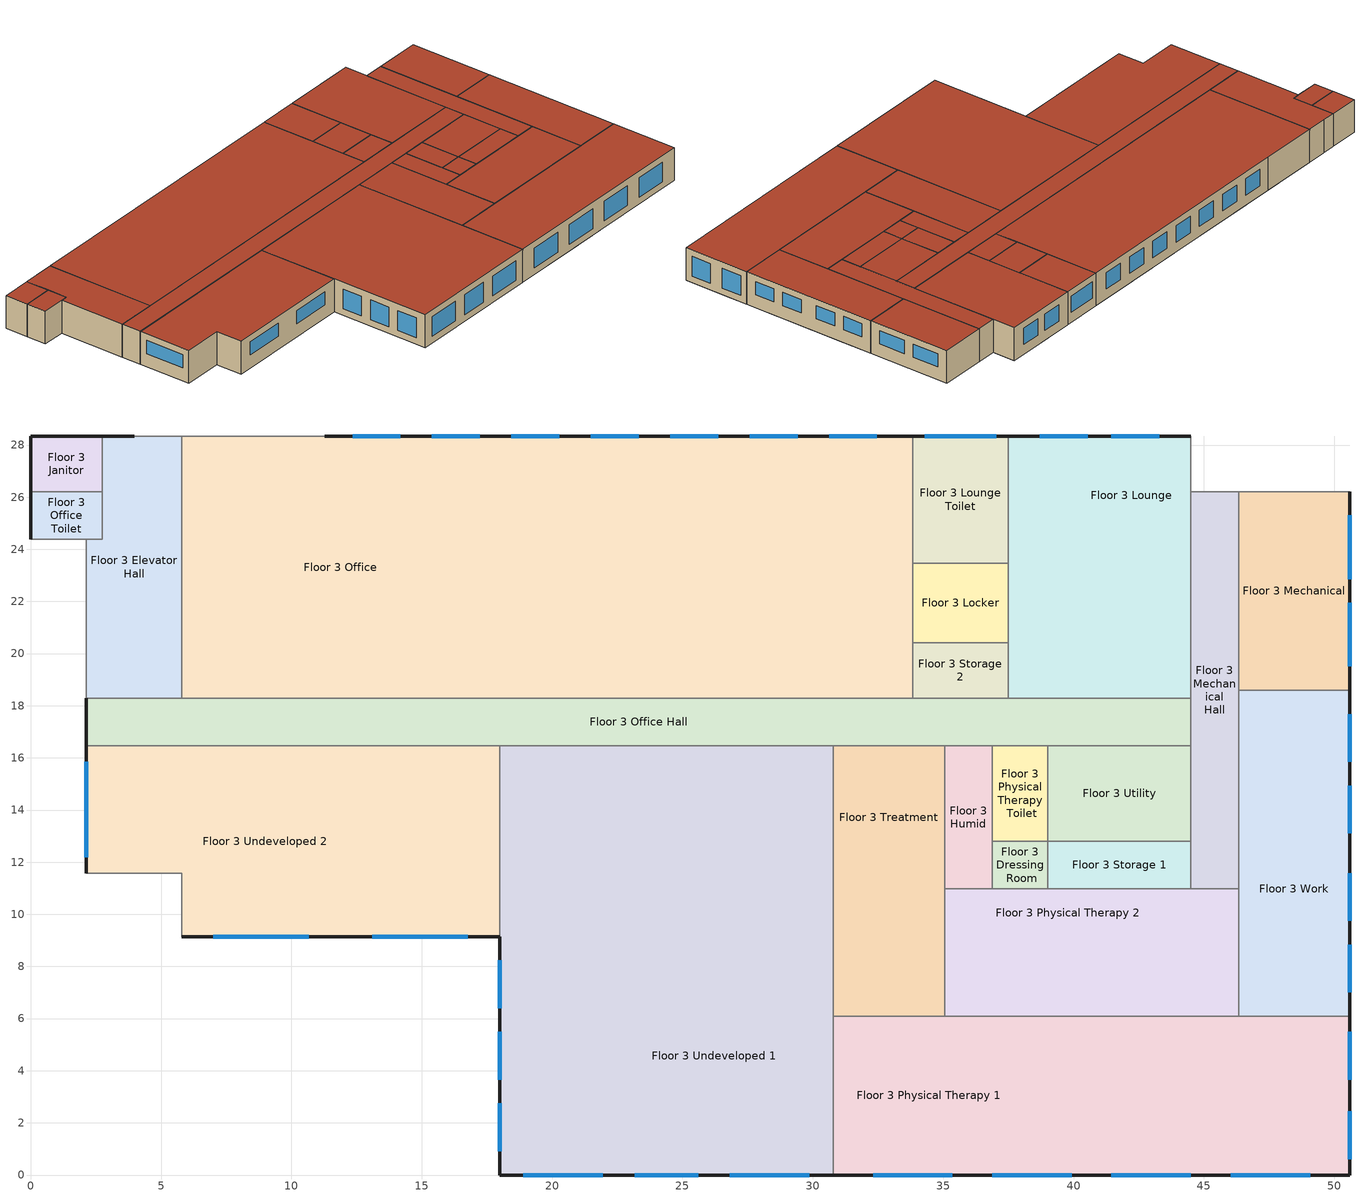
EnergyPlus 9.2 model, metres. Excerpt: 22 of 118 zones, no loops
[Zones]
Floor 3 Dressing Room
 floor to Floor 2 X-Ray (int_slab_floor): 36.88,12.8 39.01,12.8 39.01,10.97 36.88,10.97 z6.1
 wall to Floor 3 Physical Therapy Toilet (int_wall): 39.01,12.8 36.88,12.8 z6.1:9.14
 wall to Floor 3 Humid (int_wall): 36.88,12.8 36.88,10.97 z6.1:9.14
 wall to Floor 3 Physical Therapy 2 (int_wall): 36.88,10.97 39.01,10.97 z6.1:9.14
 wall to Floor 3 Storage 1 (int_wall): 39.01,10.97 39.01,12.8 z6.1:9.14
 roof outside (nonres_roof): 39.01,12.8 36.88,12.8 36.88,10.97 39.01,10.97 z9.14
Floor 3 Elevator Hall
 floor to Floor 2 Work (int_slab_floor): 2.74,28.35 5.79,28.35 5.79,18.29 2.13,18.29 2.13,24.38 2.74,24.38 z6.1
 wall outside (nonres_ext_wall): 3.96,28.35 2.74,28.35 z6.1:9.14
 wall to NW Stair (int_wall): 5.79,28.35 3.96,28.35 z6.1:9.14
 wall to NW Elevator (int_wall): 2.13,24.38 2.13,18.29 z6.1:9.14
 wall to Floor 3 Office Toilet (int_wall): 2.74,26.21 2.74,24.38 2.13,24.38 z6.1:9.14
 wall to Floor 3 Office Hall (int_wall): 2.13,18.29 5.79,18.29 z6.1:9.14
 wall to Floor 3 Office (int_wall): 5.79,18.29 5.79,28.35 z6.1:9.14
 wall to Floor 3 Janitor (int_wall): 2.74,28.35 2.74,26.21 z6.1:9.14
 roof outside (nonres_roof): 2.74,28.35 2.74,24.38 2.13,24.38 2.13,18.29 5.79,18.29 5.79,28.35 z9.14
Floor 3 Humid
 floor to Floor 2 X-Ray (int_slab_floor): 35.05,16.46 36.88,16.46 36.88,10.97 35.05,10.97 z6.1
 wall to Floor 3 Physical Therapy 2 (int_wall): 35.05,10.97 36.88,10.97 z6.1:9.14
 wall to Floor 3 Treatment (int_wall): 35.05,16.46 35.05,10.97 z6.1:9.14
 wall to Floor 3 Office Hall (int_wall): 36.88,16.46 35.05,16.46 z6.1:9.14
 wall to Floor 3 Physical Therapy Toilet (int_wall): 36.88,12.8 36.88,16.46 z6.1:9.14
 roof outside (nonres_roof): 36.88,16.46 35.05,16.46 35.05,10.97 36.88,10.97 z9.14
Floor 3 Janitor
 floor to Floor 2 Janitor (int_slab_floor): 2.74,28.35 2.74,26.21 0,26.21 0,28.35 z6.1
 wall outside (nonres_ext_wall): 2.74,28.35 0,28.35 0,26.21 z6.1:9.14
 wall to Floor 3 Office Toilet (int_wall): 0,26.21 2.74,26.21 z6.1:9.14
 roof outside (nonres_roof): 2.74,26.21 2.74,28.35 0,28.35 0,26.21 z9.14
Floor 3 Locker
 floor to Floor 2 Exam 7 (int_slab_floor): 37.49,23.47 37.49,20.42 33.83,20.42 33.83,23.47 z6.1
 wall to Floor 3 Lounge (int_wall): 37.49,20.42 37.49,23.47 z6.1:9.14
 wall to Floor 3 Lounge Toilet (int_wall): 37.49,23.47 33.83,23.47 z6.1:9.14
 wall to Floor 3 Storage 2 (int_wall): 33.83,20.42 37.49,20.42 z6.1:9.14
 wall to Floor 3 Office (int_wall): 33.83,23.47 33.83,20.42 z6.1:9.14
 roof outside (nonres_roof): 37.49,20.42 37.49,23.47 33.83,23.47 33.83,20.42 z9.14
Floor 3 Lounge
 floor to Floor 2 Nurse Station 1 (int_slab_floor): 39.93,18.29 39.93,21.34 44.5,21.34 44.5,18.29 z6.1
 floor to Floor 2 Exam 7 (int_slab_floor): 38.1,18.29 37.49,18.29 37.49,28.35 38.1,28.35 z6.1
 floor to Floor 2 Exam 6 (int_slab_floor): 44.5,23.77 39.93,23.77 39.93,28.35 44.5,28.35 z6.1
 floor to Floor 2 Storage 2 (int_slab_floor): 44.5,23.77 44.5,21.34 39.93,21.34 39.93,23.77 z6.1
 floor to Floor 2 Exam Hall 4 (int_slab_floor): 39.93,18.29 38.1,18.29 38.1,28.35 39.93,28.35 z6.1
 wall outside (nonres_ext_wall): 44.5,28.35 37.49,28.35 z6.1:9.14
 wall to Floor 3 Office Hall (int_wall): 37.49,18.29 44.5,18.29 z6.1:9.14
 wall to Floor 3 Mechanical Hall (int_wall): 44.5,18.29 44.5,26.21 z6.1:9.14
 wall to NE Stair (int_wall): 44.5,26.21 44.5,28.35 z6.1:9.14
 wall to Floor 3 Storage 2 (int_wall): 37.49,20.42 37.49,18.29 z6.1:9.14
 wall to Floor 3 Lounge Toilet (int_wall): 37.49,28.35 37.49,23.47 z6.1:9.14
 window (Window_U_0.40_SHGC_0.38): 43.28,28.35 41.45,28.35 / 40.54,28.35 38.71,28.35 z7.01:8.53
 roof outside (nonres_roof): 44.5,28.35 37.49,28.35 37.49,18.29 44.5,18.29 z9.14
Floor 3 Lounge Toilet
 floor to Floor 2 Exam 7 (int_slab_floor): 37.49,28.35 37.49,23.47 33.83,23.47 33.83,28.35 z6.1
 wall outside (nonres_ext_wall): 37.49,28.35 33.83,28.35 z6.1:9.14
 wall to Floor 3 Office (int_wall): 33.83,28.35 33.83,23.47 z6.1:9.14
 window (Window_U_0.40_SHGC_0.38): 37.03,28.35 34.29,28.35 z7.01:8.53
 roof outside (nonres_roof): 37.49,23.47 37.49,28.35 33.83,28.35 33.83,23.47 z9.14
Floor 3 Mechanical
 floor to Floor 2 Exam 5 (int_slab_floor): 50.6,26.21 50.6,18.59 46.33,18.59 46.33,26.21 z6.1
 wall outside (nonres_ext_wall): 50.6,18.59 50.6,26.21 z6.1:9.14
 wall to NE Stair (int_wall): 50.6,26.21 46.33,26.21 z6.1:9.14
 wall to Floor 3 Mechanical Hall (int_wall): 46.33,26.21 46.33,18.59 z6.1:9.14
 wall to Floor 3 Work (int_wall): 46.33,18.59 50.6,18.59 z6.1:9.14
 window (Window_U_0.40_SHGC_0.38): 50.6,19.51 50.6,21.95 / 50.6,22.86 50.6,25.3 z7.32:8.53
 roof outside (nonres_roof): 50.6,18.59 50.6,26.21 46.33,26.21 46.33,18.59 z9.14
Floor 3 Mechanical Hall
 floor to Floor 2 Office Hall (int_slab_floor): 46.33,10.97 44.5,10.97 44.5,26.21 46.33,26.21 z6.1
 wall to Floor 3 Work (int_wall): 46.33,10.97 46.33,18.59 z6.1:9.14
 wall to NE Stair (int_wall): 46.33,26.21 44.5,26.21 z6.1:9.14
 wall to Floor 3 Physical Therapy 2 (int_wall): 44.5,10.97 46.33,10.97 z6.1:9.14
 wall to Floor 3 Utility (int_wall): 44.5,16.46 44.5,12.8 z6.1:9.14
 wall to Floor 3 Office Hall (int_wall): 44.5,18.29 44.5,16.46 z6.1:9.14
 wall to Floor 3 Storage 1 (int_wall): 44.5,12.8 44.5,10.97 z6.1:9.14
 roof outside (nonres_roof): 46.33,10.97 46.33,26.21 44.5,26.21 44.5,10.97 z9.14
Floor 3 Office
 floor to Floor 2 Exam 7 (int_slab_floor): 33.83,18.29 30.78,18.29 30.78,28.35 33.83,28.35 z6.1
 floor to Floor 2 Exam Hall 5 (int_slab_floor): 30.78,18.29 28.96,18.29 28.96,28.35 30.78,28.35 z6.1
 floor to Floor 2 Exam 8 (int_slab_floor): 28.96,28.35 28.96,23.77 23.47,23.77 23.47,28.35 z6.1
 floor to Floor 2 Storage 3 (int_slab_floor): 28.96,23.77 28.96,21.34 23.47,21.34 23.47,23.77 z6.1
 floor to Floor 2 Exam Hall 6 (int_slab_floor): 23.47,28.35 23.47,18.29 21.64,18.29 21.64,28.35 z6.1
 floor to Floor 2 Nurse Station 2 (int_slab_floor): 28.96,18.29 23.47,18.29 23.47,21.34 28.96,21.34 z6.1
 floor to Floor 2 Exam 9 (int_slab_floor): 21.64,18.29 17.98,18.29 17.98,28.35 21.64,28.35 z6.1
 floor to Floor 2 Work (int_slab_floor): 17.98,28.35 17.98,18.29 5.79,18.29 5.79,28.35 z6.1
 wall outside (nonres_ext_wall): 33.83,28.35 11.28,28.35 z6.1:9.14
 wall to Floor 3 Office Hall (int_wall): 5.79,18.29 33.83,18.29 z6.1:9.14
 wall to Floor 3 Storage 2 (int_wall): 33.83,18.29 33.83,20.42 z6.1:9.14
 wall to NW Stair (int_wall): 11.28,28.35 5.79,28.35 z6.1:9.14
 window (Window_U_0.40_SHGC_0.38): 29.41,28.35 27.58,28.35 / 14.17,28.35 12.34,28.35 / 26.37,28.35 24.54,28.35 / 23.32,28.35 21.49,28.35 / 20.27,28.35 18.44,28.35 / 17.22,28.35 15.39,28.35 / 32.46,28.35 30.63,28.35 z7.01:8.53
 roof outside (nonres_roof): 5.79,28.35 5.79,18.29 33.83,18.29 33.83,28.35 z9.14
Floor 3 Office Hall
 floor to Floor 2 Work Hall (int_slab_floor): 2.13,18.29 44.5,18.29 44.5,16.46 2.13,16.46 z6.1
 wall outside (nonres_ext_wall): 2.13,18.29 2.13,16.46 z6.1:9.14
 wall to Floor 3 Undeveloped 2 (int_wall): 2.13,16.46 17.98,16.46 z6.1:9.14
 wall to Floor 3 Treatment (int_wall): 30.78,16.46 35.05,16.46 z6.1:9.14
 wall to Floor 3 Physical Therapy Toilet (int_wall): 36.88,16.46 39.01,16.46 z6.1:9.14
 wall to Floor 3 Utility (int_wall): 39.01,16.46 44.5,16.46 z6.1:9.14
 wall to Floor 3 Storage 2 (int_wall): 37.49,18.29 33.83,18.29 z6.1:9.14
 wall to Floor 3 Undeveloped 1 (int_wall): 17.98,16.46 30.78,16.46 z6.1:9.14
 roof outside (nonres_roof): 44.5,18.29 2.13,18.29 2.13,16.46 44.5,16.46 z9.14
Floor 3 Office Toilet
 floor to Floor 2 Work Toilet (int_slab_floor): 0,26.21 2.74,26.21 2.74,24.38 0,24.38 z6.1
 wall outside (nonres_ext_wall): 0,26.21 0,24.38 z6.1:9.14
 wall to NW Elevator (int_wall): 0,24.38 2.13,24.38 z6.1:9.14
 roof outside (nonres_roof): 2.74,26.21 0,26.21 0,24.38 2.74,24.38 z9.14
Floor 3 Physical Therapy 1
 floor to Floor 2 Office (int_slab_floor): 50.6,3.66 46.33,3.66 46.33,6.1 50.6,6.1 z6.1
 floor to Floor 2 Conference (int_slab_floor): 50.6,0 42.06,0 42.06,3.66 50.6,3.66 z6.1
 floor to Floor 2 Conference Toilet (int_slab_floor): 44.5,3.66 42.06,3.66 42.06,6.1 44.5,6.1 z6.1
 floor to Floor 2 Office Hall (int_slab_floor): 46.33,3.66 44.5,3.66 44.5,6.1 46.33,6.1 z6.1
 floor to Floor 2 Exam 3 (int_slab_floor): 30.78,6.1 38.1,6.1 38.1,0 30.78,0 z6.1
 floor to Floor 2 Exam 4 (int_slab_floor): 42.06,0 39.93,0 39.93,3.66 42.06,3.66 z6.1
 floor to Floor 2 Storage 1 (int_slab_floor): 42.06,3.66 39.93,3.66 39.93,6.1 42.06,6.1 z6.1
 floor to Floor 2 Exam Hall 3 (int_slab_floor): 39.93,0 38.1,0 38.1,6.1 39.93,6.1 z6.1
 wall outside (nonres_ext_wall): 30.78,0 50.6,0 50.6,6.1 z6.1:9.14
 wall to Floor 3 Undeveloped 1 (int_wall): 30.78,6.1 30.78,0 z6.1:9.14
 wall to Floor 3 Work (int_wall): 50.6,6.1 46.33,6.1 z6.1:9.14
 wall to Floor 3 Physical Therapy 2 (int_wall): 46.33,6.1 35.05,6.1 z6.1:9.14
 wall to Floor 3 Treatment (int_wall): 35.05,6.1 30.78,6.1 z6.1:9.14
 window (Window_U_0.40_SHGC_0.38): 50.6,0.61 50.6,2.44 / 50.6,3.66 50.6,5.49 / 32.31,0 35.36,0 / 36.88,0 39.93,0 / 41.45,0 44.5,0 / 46.02,0 49.07,0 z6.71:8.53
 roof outside (nonres_roof): 30.78,6.1 30.78,0 50.6,0 50.6,6.1 z9.14
Floor 3 Physical Therapy 2
 floor to Floor 2 Exam 3 (int_slab_floor): 35.05,6.1 35.05,9.14 38.1,9.14 38.1,6.1 z6.1
 floor to Floor 2 Exam Hall 3 (int_slab_floor): 38.1,6.1 38.1,9.14 39.93,9.14 39.93,6.1 z6.1
 floor to Floor 2 Dictation (int_slab_floor): 39.93,6.1 39.93,9.14 42.06,9.14 42.06,6.1 z6.1
 floor to Floor 2 Lounge (int_slab_floor): 42.06,6.1 42.06,9.14 44.5,9.14 44.5,6.1 z6.1
 floor to Floor 2 Office Hall (int_slab_floor): 44.5,6.1 44.5,10.97 46.33,10.97 46.33,6.1 z6.1
 floor to Floor 2 Reception Hall (int_slab_floor): 44.5,10.97 44.5,9.14 35.05,9.14 35.05,10.97 z6.1
 wall to Floor 3 Treatment (int_wall): 35.05,10.97 35.05,6.1 z6.1:9.14
 wall to Floor 3 Work (int_wall): 46.33,6.1 46.33,10.97 z6.1:9.14
 wall to Floor 3 Storage 1 (int_wall): 44.5,10.97 39.01,10.97 z6.1:9.14
 roof outside (nonres_roof): 35.05,6.1 46.33,6.1 46.33,10.97 35.05,10.97 z9.14
Floor 3 Physical Therapy Toilet
 floor to Floor 2 X-Ray (int_slab_floor): 39.01,12.8 36.88,12.8 36.88,16.46 39.01,16.46 z6.1
 wall to Floor 3 Utility (int_wall): 39.01,12.8 39.01,16.46 z6.1:9.14
 roof outside (nonres_roof): 36.88,12.8 39.01,12.8 39.01,16.46 36.88,16.46 z9.14
Floor 3 Storage 1
 floor to Floor 2 Scheduling 1 (int_slab_floor): 39.01,10.97 39.01,12.8 44.5,12.8 44.5,10.97 z6.1
 wall to Floor 3 Utility (int_wall): 44.5,12.8 39.01,12.8 z6.1:9.14
 roof outside (nonres_roof): 39.01,12.8 39.01,10.97 44.5,10.97 44.5,12.8 z9.14
Floor 3 Storage 2
 floor to Floor 2 Exam 7 (int_slab_floor): 33.83,18.29 33.83,20.42 37.49,20.42 37.49,18.29 z6.1
 roof outside (nonres_roof): 33.83,20.42 33.83,18.29 37.49,18.29 37.49,20.42 z9.14
Floor 3 Treatment
 floor to Floor 2 Exam 3 (int_slab_floor): 30.78,6.1 30.78,9.14 35.05,9.14 35.05,6.1 z6.1
 floor to Floor 2 X-Ray (int_slab_floor): 35.05,16.46 35.05,10.97 30.78,10.97 30.78,16.46 z6.1
 floor to Floor 2 Reception Hall (int_slab_floor): 30.78,10.97 35.05,10.97 35.05,9.14 30.78,9.14 z6.1
 wall to Floor 3 Undeveloped 1 (int_wall): 30.78,16.46 30.78,6.1 z6.1:9.14
 roof outside (nonres_roof): 30.78,6.1 35.05,6.1 35.05,16.46 30.78,16.46 z9.14
Floor 3 Undeveloped 1
 floor to Floor 2 Exam 1 (int_slab_floor): 17.98,0 17.98,9.14 21.64,9.14 21.64,0 z6.1
 floor to Floor 2 Exam Hall 1 (int_slab_floor): 21.64,0 21.64,9.14 23.47,9.14 23.47,0 z6.1
 floor to Floor 2 Exam 2 (int_slab_floor): 23.47,0 23.47,9.14 28.96,9.14 28.96,0 z6.1
 floor to Floor 2 Scheduling 2 (int_slab_floor): 17.98,16.46 23.77,16.46 23.77,10.97 17.98,10.97 z6.1
 floor to Floor 2 Exam Hall 2 (int_slab_floor): 28.96,0 28.96,9.14 30.78,9.14 30.78,0 z6.1
 floor to Floor 2 Reception Hall (int_slab_floor): 30.78,10.97 30.78,9.14 17.98,9.14 17.98,10.97 z6.1
 floor to Floor 2 X-Ray (int_slab_floor): 30.78,10.97 23.77,10.97 23.77,16.46 30.78,16.46 z6.1
 wall outside (nonres_ext_wall): 17.98,9.14 17.98,0 30.78,0 z6.1:9.14
 wall to Floor 3 Undeveloped 2 (int_wall): 17.98,16.46 17.98,9.14 z6.1:9.14
 window (Window_U_0.40_SHGC_0.38): 18.9,0 21.95,0 / 26.82,0 29.87,0 / 23.16,0 25.6,0 / 17.98,2.74 17.98,0.91 / 17.98,5.49 17.98,3.66 / 17.98,8.23 17.98,6.4 z6.71:8.53
 roof outside (nonres_roof): 30.78,0 30.78,16.46 17.98,16.46 17.98,0 z9.14
Floor 3 Undeveloped 2
 floor to Floor 2 Reception (int_slab_floor): 2.13,16.46 15.85,16.46 15.85,9.14 5.79,9.14 5.79,11.58 2.13,11.58 z6.1
 floor to Floor 2 Reception Hall (int_slab_floor): 15.85,9.14 15.85,10.97 17.98,10.97 17.98,9.14 z6.1
 floor to Floor 2 Reception Toilet (int_slab_floor): 17.98,16.46 17.98,10.97 15.85,10.97 15.85,16.46 z6.1
 wall outside (nonres_ext_wall): 2.13,16.46 2.13,11.58 / 5.79,9.14 17.98,9.14 z6.1:9.14
 wall to SW Stair (int_wall): 2.13,11.58 5.79,11.58 5.79,9.14 z6.1:9.14
 window (Window_U_0.40_SHGC_0.38): 2.13,15.85 2.13,12.19 / 7.01,9.14 10.67,9.14 / 13.11,9.14 16.76,9.14 z7.32:8.53
 roof outside (nonres_roof): 2.13,16.46 2.13,11.58 5.79,11.58 5.79,9.14 17.98,9.14 17.98,16.46 z9.14
Floor 3 Utility
 floor to Floor 2 Scheduling 1 (int_slab_floor): 44.5,16.46 44.5,12.8 39.01,12.8 39.01,16.46 z6.1
 roof outside (nonres_roof): 44.5,12.8 44.5,16.46 39.01,16.46 39.01,12.8 z9.14
Floor 3 Work
 floor to Floor 2 Office (int_slab_floor): 46.33,6.1 46.33,15.85 50.6,15.85 50.6,6.1 z6.1
 floor to Floor 2 Utility (int_slab_floor): 50.6,18.59 50.6,15.85 46.33,15.85 46.33,18.59 z6.1
 wall outside (nonres_ext_wall): 50.6,6.1 50.6,18.59 z6.1:9.14
 window (Window_U_0.40_SHGC_0.38): 50.6,15.85 50.6,17.68 / 50.6,13.11 50.6,14.94 / 50.6,7.01 50.6,8.84 / 50.6,9.75 50.6,11.58 z7.32:8.53
 roof outside (nonres_roof): 46.33,6.1 50.6,6.1 50.6,18.59 46.33,18.59 z9.14
[Building]
OutPatient HealthCare: North Axis {deg}=0; Terrain=City; Loads Convergence Tolerance Value=0.04; Temperature Convergence Tolerance Value {deltaC}=0.2; Solar Distribution=FullInteriorAndExterior; Maximum Number of Warmup Days=25; Minimum Number of Warmup Days=6
[Site:Location]
Xian_Shaanxi_CHN Design_Conditions: Latitude {deg}=34.3; Longitude {deg}=108.93; Time Zone {hr}=8; Elevation {m}=397.5
[SizingPeriod:DesignDay] Month=1; Day of Month=21; Day Type=WinterDesignDay; Daily Dry-Bulb Temperature Range {deltaC}=0; Dry-Bulb Temperature Range Modifier Type=DefaultMultipliers; Barometric Pressure {Pa}=96640; Wind Speed {m/s}=1.1; Wind Direction {deg}=70; Rain Indicator=No; Snow Indicator=No; Daylight Saving Time Indicator=No; Solar Model Indicator=ASHRAEClearSky; Sky Clearness=0
Name | Maximum Dry-Bulb Temperature {C} | Humidity Condition Type | Wetbulb or DewPoint at Maximum Dry-Bulb {C}
Xian Ann Htg 99.6% Condns DB | -6.3 | Wetbulb | -6.3
Xian Ann Htg 99% Condns DB | -4.8 | Wetbulb | -4.8
Xian Ann Hum_n 99.6% Condns DP=>MCDB | 1.6 | Dewpoint | -18.1
Xian Ann Hum_n 99% Condns DP=>MCDB | 1.7 | Dewpoint | -15.3
[Site:GroundTemperature:BuildingSurface]
20.37, 20.33, 20.37, 20.39, 20.49, 21.49, 21.73, 21.79, 21.81, 20.84, 20.59, 20.45
[Site:WaterMainsTemperature]
Calculation Method=CORRELATION; Annual Average Outdoor Air Temperature {C}=9.95; Maximum Difference In Monthly Average Outdoor Air Temperatures {deltaC}=23.7
[Material:NoMass] Thermal Absorptance=0.9; Solar Absorptance=0.7
Name | Roughness | Thermal Resistance {m2-K/W} | Visible Absorptance
CP02 CARPET PAD | VeryRough | 0.21648 | 0.8
Nonres_Roof_Insulation | MediumSmooth | 5.30668 | 0.7
Nonres_Exterior_Wall_Insulation | MediumSmooth | 2.81828 | 0.7
[Construction]
InteriorFurnishings: Std Wood 6inch
int_wall: G01 13mm gypsum board, G01 13mm gypsum board
int_slab_floor: 100mm Normalweight concrete floor, CP02 CARPET PAD
nonres_roof: F13 Built-up roofing, Nonres_Roof_Insulation, F08 Metal surface
nonres_ext_wall: F07 25mm stucco, G01 16mm gypsum board, Nonres_Exterior_Wall_Insulation, G01 16mm gypsum board
[CONSTRUCTION]
Window_U_0.40_SHGC_0.38: Glass_8652_LayerAvg, Gap_1_W_0_0127, Glass_102_LayerAvg
[Material]
Name | Roughness | Thickness {m} | Conductivity {W/m-K} | Density {kg/m3} | Specific Heat {J/kg-K} | Thermal Absorptance | Solar Absorptance | Visible Absorptance
Std Wood 6inch | MediumSmooth | 0.15 | 0.12 | 540 | 1210 | 0.9 | 0.7 | 0.7
F07 25mm stucco | Smooth | 0.0254 | 0.72 | 1856 | 840 | 0.9 | 0.7 | 0.7
F08 Metal surface | Smooth | 0.0008 | 45.28 | 7824 | 500
F13 Built-up roofing | Rough | 0.0095 | 0.16 | 1120 | 1460 | 0.9 | 0.7
G01 13mm gypsum board | Smooth | 0.0127 | 0.16 | 800 | 1090 | 0.9 | 0.7 | 0.5
G01 16mm gypsum board | MediumSmooth | 0.0159 | 0.16 | 800 | 1090
100mm Normalweight concrete floor | MediumRough | 0.1016 | 2.31 | 2322 | 832
[WindowMaterial:Glazing] Optical Data Type=SpectralAverage; Infrared Transmittance at Normal Incidence=0; Front Side Infrared Hemispherical Emissivity=0.84
Name | Thickness {m} | Solar Transmittance at Normal Incidence | Front Side Solar Reflectance at Normal Incidence | Back Side Solar Reflectance at Normal Incidence | Visible Transmittance at Normal Incidence | Front Side Visible Reflectance at Normal Incidence | Back Side Visible Reflectance at Normal Incidence | Back Side Infrared Hemispherical Emissivity | Conductivity {W/m-K}
Glass_102_LayerAvg | 0.003048 | 0.833848 | 0.0747638 | 0.0748545 | 0.89926 | 0.082563 | 0.082564 | 0.84 | 1
Glass_8652_LayerAvg | 0.003059 | 0.343691 | 0.298987 | 0.462105 | 0.487937 | 0.209449 | 0.306829 | 0.39 | 0.962
[WindowMaterial:Gas]
Gap_1_W_0_0127: Gas Type=Air; Thickness {m}=0.0127
[Zone] Type=1; Multiplier=1; Ceiling Height {m}=-9999; Floor Area {m2}=autocalculate; Part of Total Floor Area=Yes
Name | Volume {m3}
Floor 3 Dressing Room | 11.8931
Floor 3 Elevator Hall | 104.7723
Floor 3 Humid; Floor 3 Storage 1 | 30.5822
Floor 3 Janitor | 17.8396
Floor 3 Locker | 33.9802
Floor 3 Lounge | 214.9249
Floor 3 Lounge Toilet | 54.3683
Floor 3 Mechanical | 99.109
Floor 3 Mechanical Hall | 84.9505
Floor 3 Office | 859.6995
Floor 3 Office Hall | 236.1625
Floor 3 Office Toilet | 15.2911
Floor 3 Physical Therapy 1 | 368.119
Floor 3 Physical Therapy 2 | 167.6357
Floor 3 Physical Therapy Toilet; Floor 3 Storage 2 | 23.7862
Floor 3 Treatment | 134.7882
Floor 3 Undeveloped 1 | 642.2261
Floor 3 Undeveloped 2 | 326.2101
Floor 3 Utility | 61.1644
Floor 3 Work | 162.5387
[InternalMass] Construction=InteriorFurnishings
Name | Zone | Surface Area {m2}
Floor 3 Dressing Room_InternalMass_1 | Floor 3 Dressing Room | 7.8039
Floor 3 Elevator Hall_InternalMass_1 | Floor 3 Elevator Hall | 68.7482
Floor 3 Humid_InternalMass_1 | Floor 3 Humid | 20.0671
Floor 3 Janitor_InternalMass_1 | Floor 3 Janitor | 11.7058
Floor 3 Locker_InternalMass_1 | Floor 3 Locker | 22.2967
Floor 3 Lounge_InternalMass_1 | Floor 3 Lounge | 141.0268
Floor 3 Lounge Toilet_InternalMass_1 | Floor 3 Lounge Toilet | 35.6748
Floor 3 Mechanical_InternalMass_1 | Floor 3 Mechanical | 65.0321
Floor 3 Mechanical Hall_InternalMass_1 | Floor 3 Mechanical Hall | 55.7418
Floor 3 Office_InternalMass_1 | Floor 3 Office | 564.1073
Floor 3 Office Hall_InternalMass_1 | Floor 3 Office Hall | 154.9623
Floor 3 Office Toilet_InternalMass_1 | Floor 3 Office Toilet | 10.0335
Floor 3 Physical Therapy 1_InternalMass_1 | Floor 3 Physical Therapy 1 | 241.5479
Floor 3 Physical Therapy 2_InternalMass_1 | Floor 3 Physical Therapy 2 | 109.9972
Floor 3 Physical Therapy Toilet_InternalMass_1 | Floor 3 Physical Therapy Toilet | 15.6077
Floor 3 Storage 1_InternalMass_1 | Floor 3 Storage 1 | 20.0671
Floor 3 Storage 2_InternalMass_1 | Floor 3 Storage 2 | 15.6077
Floor 3 Treatment_InternalMass_1 | Floor 3 Treatment | 88.4437
Floor 3 Undeveloped 1_InternalMass_1 | Floor 3 Undeveloped 1 | 421.4082
Floor 3 Undeveloped 2_InternalMass_1 | Floor 3 Undeveloped 2 | 214.0486
Floor 3 Utility_InternalMass_1 | Floor 3 Utility | 40.1341
Floor 3 Work_InternalMass_1 | Floor 3 Work | 106.6527
[People] Number of People Schedule=BLDG_OCC_SCH; Number of People Calculation Method=People/Area; Fraction Radiant=0.3; Sensible Heat Fraction=AUTOCALCULATE; Activity Level Schedule=ACTIVITY_SCH; Enable ASHRAE 55 Comfort Warnings=No; Mean Radiant Temperature Calculation Type=ZoneAveraged; Work Efficiency Schedule=WORK_EFF_SCH; Clothing Insulation Calculation Method=ClothingInsulationSchedule; Clothing Insulation Schedule=CLOTHING_SCH; Air Velocity Schedule=AIR_VELO_SCH; Thermal Comfort Model 1 Type=FANGER
Name | Zone or ZoneList | People per Zone Floor Area {person/m2}
Floor 3 Dressing Room People | Floor 3 Dressing Room | 0.0538248
Floor 3 Humid People | Floor 3 Humid | 0.0538248
Floor 3 Locker People | Floor 3 Locker | 0.161474
Floor 3 Lounge People | Floor 3 Lounge | 0.161474
Floor 3 Office People | Floor 3 Office | 0.0538248
Floor 3 Physical Therapy 1 People | Floor 3 Physical Therapy 1 | 0.215299
Floor 3 Physical Therapy 2 People | Floor 3 Physical Therapy 2 | 0.215299
Floor 3 Treatment People | Floor 3 Treatment | 0.215299
Floor 3 Work People | Floor 3 Work | 0.0538248
[Lights] Design Level Calculation Method=Watts/Area; Return Air Fraction=0; Fraction Radiant=0.7; Fraction Visible=0.2; Fraction Replaceable=1; Return Air Fraction Calculated from Plenum Temperature=No
Name | Zone or ZoneList | Schedule | Watts per Zone Floor Area {W/m2}
Floor 3 Dressing Room_Lights | Floor 3 Dressing Room | BLDG_LIGHT_OFFICE_SCH | 10.0104
Floor 3 Elevator Hall_Lights | Floor 3 Elevator Hall | BLDG_LIGHT_CORRIDOR_SCH | 8.52502
Floor 3 Humid_Lights | Floor 3 Humid | BLDG_LIGHT_OFFICE_SCH | 10.0104
Floor 3 Janitor_Lights | Floor 3 Janitor | BLDG_LIGHT_STORAGE_SCH | 4.9514
Floor 3 Locker_Lights | Floor 3 Locker | BLDG_LIGHT_LOCKER_SCH | 8.39585
Floor 3 Lounge_Lights | Floor 3 Lounge | BLDG_LIGHT_LOUNGE_SCH | 8.39585
Floor 3 Lounge Toilet_Lights | Floor 3 Lounge Toilet | BLDG_LIGHT_TOILET_SCH | 10.5486
Floor 3 Mechanical_Lights | Floor 3 Mechanical | BLDG_LIGHT_SCH | 18.0834
Floor 3 Mechanical Hall_Lights | Floor 3 Mechanical Hall | BLDG_LIGHT_CORRIDOR_SCH | 8.52502
Floor 3 Office_Lights | Floor 3 Office | BLDG_LIGHT_OFFICE_SCH | 10.0104
Floor 3 Office Hall_Lights | Floor 3 Office Hall | BLDG_LIGHT_CORRIDOR_SCH | 8.52502
Floor 3 Office Toilet_Lights | Floor 3 Office Toilet | BLDG_LIGHT_TOILET_SCH | 10.5486
Floor 3 Physical Therapy 1_Lights | Floor 3 Physical Therapy 1 | BLDG_LIGHT_EXAM_SCH | 9.04168
Floor 3 Physical Therapy 2_Lights | Floor 3 Physical Therapy 2 | BLDG_LIGHT_EXAM_SCH | 9.04168
Floor 3 Physical Therapy Toilet_Lights | Floor 3 Physical Therapy Toilet | BLDG_LIGHT_TOILET_SCH | 10.5486
Floor 3 Storage 1_Lights | Floor 3 Storage 1 | BLDG_LIGHT_STORAGE_SCH | 4.9514
Floor 3 Storage 2_Lights | Floor 3 Storage 2 | BLDG_LIGHT_STORAGE_SCH | 4.9514
Floor 3 Treatment_Lights | Floor 3 Treatment | BLDG_LIGHT_SCH | 18.0834
Floor 3 Undeveloped 1_Lights | Floor 3 Undeveloped 1 | BLDG_LIGHT_STORAGE_SCH | 4.9514
Floor 3 Undeveloped 2_Lights | Floor 3 Undeveloped 2 | BLDG_LIGHT_STORAGE_SCH | 4.9514
Floor 3 Utility_Lights | Floor 3 Utility | BLDG_LIGHT_STORAGE_SCH | 4.9514
Floor 3 Work_Lights | Floor 3 Work | BLDG_LIGHT_OFFICE_SCH | 10.0104
[ElectricEquipment] Schedule=BLDG_EQUIP_SCH; Design Level Calculation Method=EquipmentLevel; Fraction Latent=0; Fraction Radiant=0.5; Fraction Lost=0
Name | Zone or ZoneList | Design Level {W}
Floor 3 Dressing Room_PlugMisc_Equip | Floor 3 Dressing Room | 46.1988
Floor 3 Elevator Hall_PlugMisc_Equip | Floor 3 Elevator Hall | 148.1525
Floor 3 Humid_PlugMisc_Equip | Floor 3 Humid | 118.797
Floor 3 Janitor_PlugMisc_Equip | Floor 3 Janitor | 6.3211
Floor 3 Locker_PlugMisc_Equip | Floor 3 Locker | 359.9807
Floor 3 Lounge_PlugMisc_Equip | Floor 3 Lounge | 2276.88
Floor 3 Lounge Toilet_PlugMisc_Equip | Floor 3 Lounge Toilet | 76.8791
Floor 3 Mechanical_PlugMisc_Equip | Floor 3 Mechanical | 1750.01
Floor 3 Mechanical Hall_PlugMisc_Equip | Floor 3 Mechanical Hall | 120.1236
Floor 3 Office_PlugMisc_Equip | Floor 3 Office | 3339.51
Floor 3 Office Hall_PlugMisc_Equip | Floor 3 Office Hall | 333.9437
Floor 3 Office Toilet_PlugMisc_Equip | Floor 3 Office Toilet | 21.6223
Floor 3 Physical Therapy 1_PlugMisc_Equip | Floor 3 Physical Therapy 1 | 1950.5
Floor 3 Physical Therapy 2_PlugMisc_Equip | Floor 3 Physical Therapy 2 | 888.2274
Floor 3 Physical Therapy Toilet_PlugMisc_Equip | Floor 3 Physical Therapy Toilet | 33.6346
Floor 3 Storage 1_PlugMisc_Equip | Floor 3 Storage 1 | 10.8362
Floor 3 Storage 2_PlugMisc_Equip | Floor 3 Storage 2 | 8.4282
Floor 3 Treatment_PlugMisc_Equip | Floor 3 Treatment | 523.5867
Floor 3 Undeveloped 1_PlugMisc_Equip | Floor 3 Undeveloped 1 | 2494.74
Floor 3 Undeveloped 2_PlugMisc_Equip | Floor 3 Undeveloped 2 | 1267.17
Floor 3 Utility_PlugMisc_Equip | Floor 3 Utility | 21.6724
Floor 3 Work_PlugMisc_Equip | Floor 3 Work | 631.3839
[Exterior:Lights] Control Option=AstronomicalClock
Name | Schedule | Design Level {W}
Exterior_Lights_a | Exterior_lighting_schedule_a | 173.8
Exterior_Lights_b | Exterior_lighting_schedule_b_2016 | 1402
Exterior_Lights_c | Exterior_lighting_schedule_c_2016 | 4148.2
[Daylighting:Controls] Daylighting Method=SplitFlux; Lighting Control Type=Continuous; Minimum Input Power Fraction for Continuous or ContinuousOff Dimming Control=0.3; Minimum Light Output Fraction for Continuous or ContinuousOff Dimming Control=0.2; Number of Stepped Control Steps=1; Probability Lighting will be Reset When Needed in Manual Stepped Control=1; Glare Calculation Azimuth Angle of View Direction Clockwise from Zone y-Axis {deg}=0; Maximum Allowable Discomfort Glare Index=22
Name | Zone | Glare Calculation Daylighting Reference Point | Daylighting Reference Point 1 | Fraction of Zone Controlled by Reference Point 1 | Illuminance Setpoint at Reference Point 1 {lux} | Daylighting Reference Point 2 | Fraction of Zone Controlled by Reference Point 2 | Illuminance Setpoint at Reference Point 2 {lux}
Floor 3 Office_DaylCtrl | Floor 3 Office | Floor 3 Office_DaylRefPt1 | Floor 3 Office_DaylRefPt1 | 0.19 | 375 | Floor 3 Office_DaylRefPt2 | 0.19 | 375
Floor 3 Lounge_DaylCtrl | Floor 3 Lounge | Floor 3 Lounge_DaylRefPt1 | Floor 3 Lounge_DaylRefPt1 | 0.24 | 300 | Floor 3 Lounge_DaylRefPt2 | 0.24 | 300
[ZoneInfiltration:DesignFlowRate] Schedule=INFIL_SCH; Constant Term Coefficient=0; Temperature Term Coefficient=0; Velocity Term Coefficient=0.224; Velocity Squared Term Coefficient=0
Name | Zone or ZoneList | Design Flow Rate Calculation Method | Flow per Exterior Surface Area {m3/s-m2}
Floor 3 Elevator Hall_Infiltration | Floor 3 Elevator Hall | Flow/ExteriorWallArea | 5.6896e-06
Floor 3 Janitor_Infiltration | Floor 3 Janitor | Flow/ExteriorWallArea | 0.000108614
Floor 3 Lounge_Infiltration | Floor 3 Lounge | Flow/ExteriorWallArea | 1.55895e-05
Floor 3 Lounge Toilet_Infiltration | Floor 3 Lounge Toilet | Flow/ExteriorWallArea | 3.12359e-05
Floor 3 Mechanical_Infiltration | Floor 3 Mechanical | Flow/ExteriorWallArea | 3.53893e-05
Floor 3 Office_Infiltration | Floor 3 Office | Flow/ExteriorWallArea | 1.2574e-05
Floor 3 Office Hall_Infiltration | Floor 3 Office Hall | Flow/ExteriorWallArea | 3.75514e-06
Floor 3 Office Toilet_Infiltration | Floor 3 Office Toilet | Flow/ExteriorWallArea | 5.31978e-05
Floor 3 Physical Therapy 1_Infiltration | Floor 3 Physical Therapy 1 | Flow/ExteriorWallArea | 3.26014e-05
Floor 3 Undeveloped 1_Infiltration | Floor 3 Undeveloped 1 | Flow/ExteriorWallArea | 1.62723e-05
Floor 3 Undeveloped 2_Infiltration | Floor 3 Undeveloped 2 | Flow/ExteriorWallArea | 2.45791e-05
Floor 3 Work_Infiltration | Floor 3 Work | Flow/ExteriorWallArea | 3.53893e-05
Floor 3 Dressing Room_Infiltration | Floor 3 Dressing Room | Flow/ExteriorArea | 0.00056896
Floor 3 Humid_Infiltration | Floor 3 Humid | Flow/ExteriorArea | 0.00056896
Floor 3 Locker_Infiltration | Floor 3 Locker | Flow/ExteriorArea | 0.00056896
Floor 3 Mechanical Hall_Infiltration | Floor 3 Mechanical Hall | Flow/ExteriorArea | 0.00056896
Floor 3 Physical Therapy 2_Infiltration | Floor 3 Physical Therapy 2 | Flow/ExteriorArea | 0.00056896
Floor 3 Physical Therapy Toilet_Infiltration | Floor 3 Physical Therapy Toilet | Flow/ExteriorArea | 0.00056896
Floor 3 Storage 1_Infiltration | Floor 3 Storage 1 | Flow/ExteriorArea | 0.00056896
Floor 3 Storage 2_Infiltration | Floor 3 Storage 2 | Flow/ExteriorArea | 0.00056896
Floor 3 Treatment_Infiltration | Floor 3 Treatment | Flow/ExteriorArea | 0.00056896
Floor 3 Utility_Infiltration | Floor 3 Utility | Flow/ExteriorArea | 0.00056896
[Schedule:Compact]
Exterior_lighting_schedule_a: Through:12/31, For:AllDays, Until: 06:00, 0, Until: 24:00, 1
Exterior_lighting_schedule_b_2016: Through:12/31, For:AllDays, Until: 06:00, 0.5, Until: 24:00, 1
Exterior_lighting_schedule_c_2016: Through:12/31, For:AllDays, Until: 06:00, 0.5, Until: 19:00, 1, Until: 24:00, 0.5
ACTIVITY_SCH: Through: 12/31, For: AllDays, Until: 24:00, 120
WORK_EFF_SCH: Through: 12/31, For: AllDays, Until: 24:00, 0
AIR_VELO_SCH: Through: 12/31, For: AllDays, Until: 24:00, 0.2
CLOTHING_SCH: Through: 04/30, For: AllDays, Until: 24:00, 1, Through: 09/30, For: AllDays, Until: 24:00, 0.5, Through: 12/31, For: AllDays, Until: 24:00, 1
INFIL_SCH: Through: 12/31, For: Weekdays, Until: 24:00, 0.25, For: Saturday, Until: 24:00, 0.25, For: SummerDesignDay WinterDesignDay, Until: 24:00, 1, For: Sunday Holidays AllOtherDays, Until: 24:00, 0.25
BLDG_LIGHT_CORRIDOR_SCH: Through: 12/31, For: Weekdays, Until: 4:00, 0.09519, Until: 6:00, 0.28557, Until: 7:00, 0.57114, Until: 18:00, 0.85671, Until: 20:00, 0.57114, Until: 22:00, 0.28557, Until: 24:00, 0.09519, For: SummerDesignDay, Until: 4:00, 0.1, Until: 6:00, 0.3, Until: 7:00, 0.6, Until: 18:00, 0.9, Until: 20:00, 0.6, Until: 22:00, 0.3, Until: 24:00, 0.1, For: WinterDesignDay, Until: 7:00, 0.1, Until: 9:00, 0.3, Until: 15:00, 0.4, Until: 20:00, 0.3, Until: 24:00, 0.1, For: Saturday, Until: 7:00, 0.09519, Until: 9:00, 0.28557, Until: 15:00, 0.38076, Until: 20:00, 0.28557, Until: 24:00, 0.09519, For: Sunday Holidays AllOtherDays, Until: 8:00, 0.047595, Until: 17:00, 0.09519, Until: 24:00, 0.047595
BLDG_LIGHT_EXAM_SCH: Through: 12/31, For: Weekdays, Until: 4:00, 0.078, Until: 6:00, 0.234, Until: 7:00, 0.468, Until: 18:00, 0.702, Until: 20:00, 0.468, Until: 22:00, 0.234, Until: 24:00, 0.078, For: SummerDesignDay, Until: 4:00, 0.1, Until: 6:00, 0.3, Until: 7:00, 0.6, Until: 18:00, 0.9, Until: 20:00, 0.6, Until: 22:00, 0.3, Until: 24:00, 0.1, For: WinterDesignDay, Until: 7:00, 0.1, Until: 9:00, 0.3, Until: 15:00, 0.4, Until: 20:00, 0.3, Until: 24:00, 0.1, For: Saturday, Until: 7:00, 0.078, Until: 9:00, 0.234, Until: 15:00, 0.312, Until: 20:00, 0.234, Until: 24:00, 0.078, For: Sunday Holidays AllOtherDays, Until: 8:00, 0.039, Until: 17:00, 0.078, Until: 24:00, 0.039
BLDG_LIGHT_LOCKER_SCH; BLDG_LIGHT_LOUNGE_SCH; BLDG_LIGHT_SCH: Through: 12/31, For: Weekdays, Until: 4:00, 0.1, Until: 6:00, 0.3, Until: 7:00, 0.6, Until: 18:00, 0.9, Until: 20:00, 0.6, Until: 22:00, 0.3, Until: 24:00, 0.1, For: SummerDesignDay, Until: 4:00, 0.1, Until: 6:00, 0.3, Until: 7:00, 0.6, Until: 18:00, 0.9, Until: 20:00, 0.6, Until: 22:00, 0.3, Until: 24:00, 0.1, For: WinterDesignDay, Until: 7:00, 0.1, Until: 9:00, 0.3, Until: 15:00, 0.4, Until: 20:00, 0.3, Until: 24:00, 0.1, For: Saturday, Until: 7:00, 0.1, Until: 9:00, 0.3, Until: 15:00, 0.4, Until: 20:00, 0.3, Until: 24:00, 0.1, For: Sunday Holidays AllOtherDays, Until: 8:00, 0.05, Until: 17:00, 0.1, Until: 24:00, 0.05
BLDG_LIGHT_OFFICE_SCH: Through: 12/31, For: Weekdays, Until: 4:00, 0.08591, Until: 6:00, 0.25773, Until: 7:00, 0.51546, Until: 18:00, 0.77319, Until: 20:00, 0.51546, Until: 22:00, 0.25773, Until: 24:00, 0.08591, For: SummerDesignDay, Until: 4:00, 0.1, Until: 6:00, 0.3, Until: 7:00, 0.6, Until: 18:00, 0.9, Until: 20:00, 0.6, Until: 22:00, 0.3, Until: 24:00, 0.1, For: WinterDesignDay, Until: 7:00, 0.1, Until: 9:00, 0.3, Until: 15:00, 0.4, Until: 20:00, 0.3, Until: 24:00, 0.1, For: Saturday, Until: 7:00, 0.08591, Until: 9:00, 0.25773, Until: 15:00, 0.34364, Until: 20:00, 0.25773, Until: 24:00, 0.08591, For: Sunday Holidays AllOtherDays, Until: 8:00, 0.05, Until: 17:00, 0.08591, Until: 24:00, 0.05
BLDG_LIGHT_STORAGE_SCH: Through: 12/31, For: Weekdays, Until: 4:00, 0.06713, Until: 6:00, 0.20139, Until: 7:00, 0.40278, Until: 18:00, 0.60417, Until: 20:00, 0.40278, Until: 22:00, 0.20139, Until: 24:00, 0.06713, For: SummerDesignDay, Until: 4:00, 0.1, Until: 6:00, 0.3, Until: 7:00, 0.6, Until: 18:00, 0.9, Until: 20:00, 0.6, Until: 22:00, 0.3, Until: 24:00, 0.1, For: WinterDesignDay, Until: 7:00, 0.1, Until: 9:00, 0.3, Until: 15:00, 0.4, Until: 20:00, 0.3, Until: 24:00, 0.1, For: Saturday, Until: 7:00, 0.06713, Until: 9:00, 0.20139, Until: 15:00, 0.26852, Until: 20:00, 0.20139, Until: 24:00, 0.06713, For: Sunday Holidays AllOtherDays, Until: 8:00, 0.033565, Until: 17:00, 0.06713, Until: 24:00, 0.033565
BLDG_LIGHT_TOILET_SCH: Through: 12/31, For: Weekdays, Until: 4:00, 0.066, Until: 6:00, 0.198, Until: 7:00, 0.396, Until: 18:00, 0.594, Until: 20:00, 0.396, Until: 22:00, 0.198, Until: 24:00, 0.066, For: SummerDesignDay, Until: 4:00, 0.1, Until: 6:00, 0.3, Until: 7:00, 0.6, Until: 18:00, 0.9, Until: 20:00, 0.6, Until: 22:00, 0.3, Until: 24:00, 0.1, For: WinterDesignDay, Until: 7:00, 0.1, Until: 9:00, 0.3, Until: 15:00, 0.4, Until: 20:00, 0.3, Until: 24:00, 0.1, For: Saturday, Until: 7:00, 0.066, Until: 9:00, 0.198, Until: 15:00, 0.264, Until: 20:00, 0.198, Until: 24:00, 0.066, For: Sunday Holidays AllOtherDays, Until: 8:00, 0.033, Until: 17:00, 0.066, Until: 24:00, 0.033
BLDG_EQUIP_SCH: Through: 12/31, For: Weekdays, Until: 04:00, 0.297138, Until: 06:00, 0.49523, Until: 18:00, 0.990461, Until: 20:00, 0.49523, Until: 24:00, 0.297138, For: SummerDesignDay, Until: 04:00, 0.3, Until: 06:00, 0.5, Until: 18:00, 1, Until: 20:00, 0.5, Until: 24:00, 0.3, For: WinterDesignDay, Until: 07:00, 0.3, Until: 09:00, 0.5, Until: 15:00, 0.8, Until: 20:00, 0.5, Until: 24:00, 0.3, For: Saturday, Until: 07:00, 0.297138, Until: 09:00, 0.49523, Until: 15:00, 0.792368, Until: 20:00, 0.49523, Until: 24:00, 0.297138, For: Sunday Holidays AllOtherDays, Until: 08:00, 0.297138, Until: 17:00, 0.49523, Until: 24:00, 0.297138
BLDG_OCC_SCH: Through: 12/31, For: Weekdays, Until: 04:00, 0.05, Until: 06:00, 0.2, Until: 07:00, 0.5, Until: 18:00, 0.9, Until: 20:00, 0.5, Until: 22:00, 0.2, Until: 24:00, 0.05, For: SummerDesignDay, Until: 04:00, 0.05, Until: 06:00, 0.2, Until: 07:00, 0.5, Until: 18:00, 0.9, Until: 20:00, 0.5, Until: 22:00, 0.2, Until: 24:00, 0.05, For: WinterDesignDay, Until: 07:00, 0.05, Until: 09:00, 0.2, Until: 15:00, 0.3, Until: 20:00, 0.2, Until: 24:00, 0.05, For: Saturday, Until: 07:00, 0.05, Until: 09:00, 0.2, Until: 15:00, 0.3, Until: 20:00, 0.2, Until: 24:00, 0.05, For: Sunday Holidays AllOtherDays, Until: 08:00, 0, Until: 17:00, 0.05, Until: 24:00, 0
